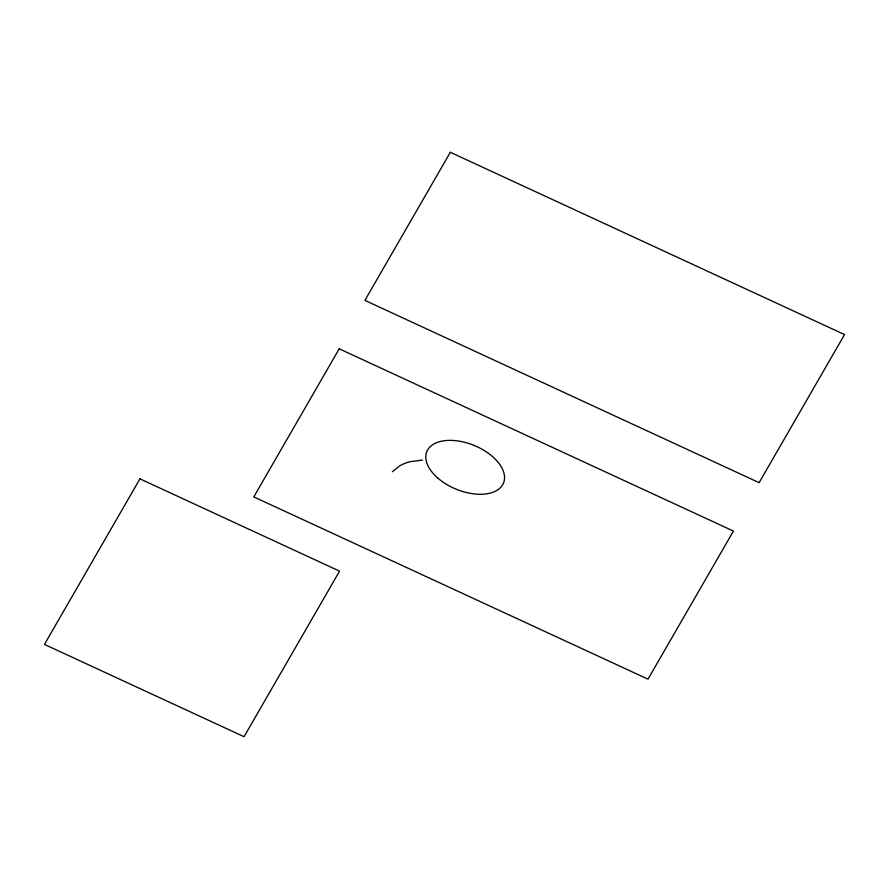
<?xml version="1.0" encoding="UTF-8"?>
<svg xmlns="http://www.w3.org/2000/svg" width="889" height="889" viewBox="0 0 889 889"><rect width="100%" height="100%" fill="white"/><g stroke="black" fill="none" stroke-linecap="round" stroke-linejoin="round"><path stroke-width="1.33" d="M392.349 471.726L399.639 465.947A62.463 35.649 22.3 0 1 403.217 464.069L406.851 462.613A46.595 26.592 22.3 0 1 410.251 461.635L422.431 460.102M139.951 478.849L44.45 644.414L244.053 736.703L339.554 571.149L139.951 478.849M450.334 152.297L364.912 300.382L759.128 482.66L844.55 334.575L450.334 152.297M339.22 348.81L253.798 496.895L648.003 679.163L733.425 531.077L339.22 348.81M437.81 478.06A41.45 23.659 22.3 0 0 503.385 483.372A41.45 23.659 22.3 0 0 454.323 440.544A41.45 23.659 22.3 0 0 437.81 478.06"/></g></svg>
